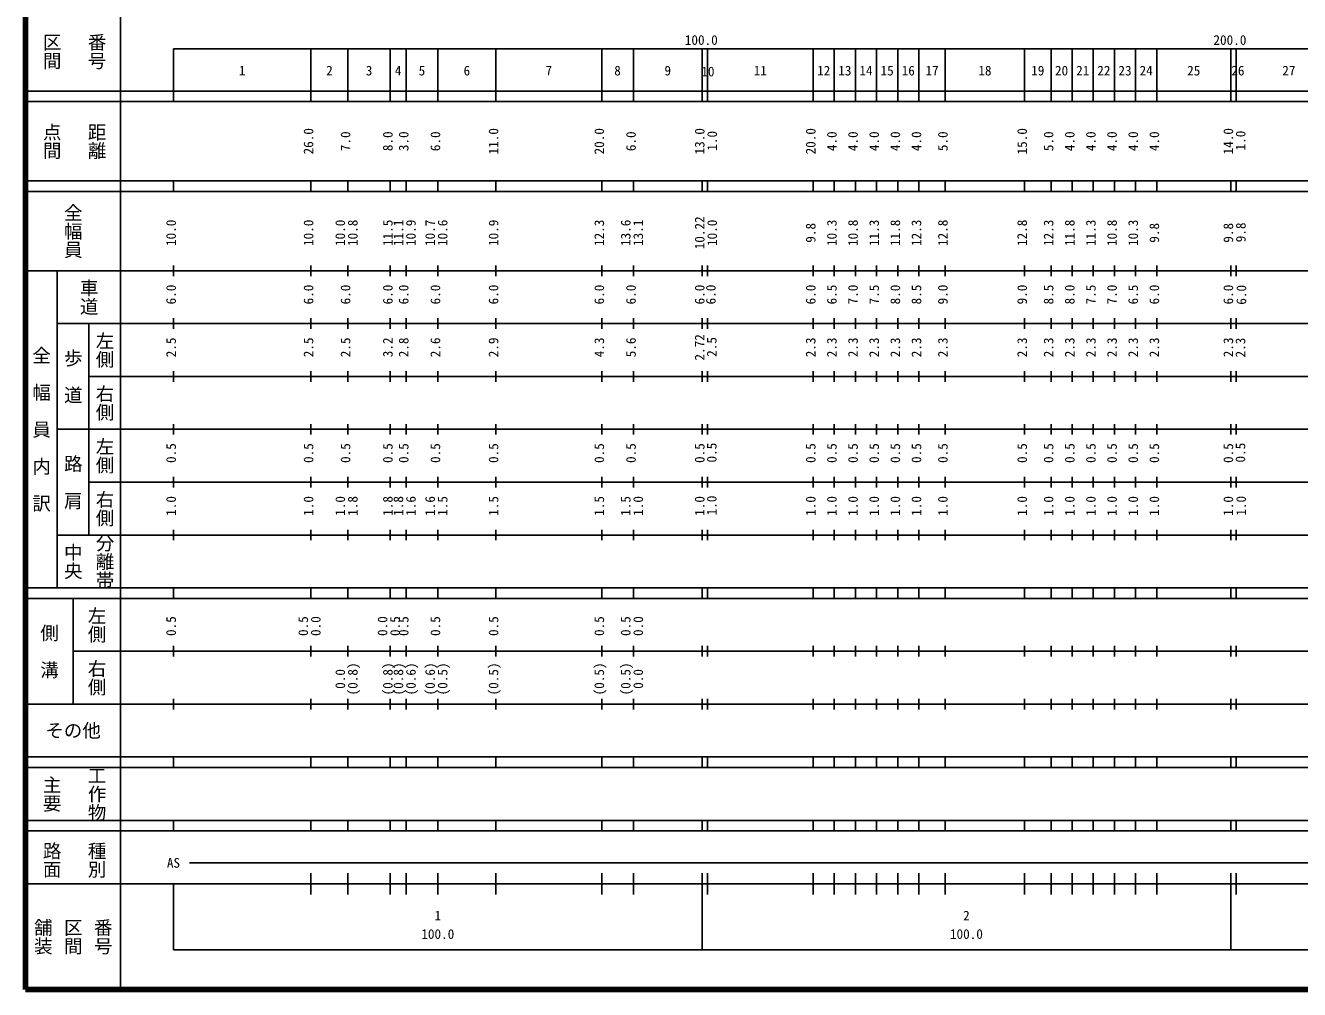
# Model space of a CAD drawing. Units: millimetres on the paper, enlarged 1000 times. Extents: x 40000 to 680000, y 20000 to 380000.
# Drawn here: x 40000 to 281012, y 20000 to 202409 of the extents above; entities that cross this region are included whole.
import ezdxf
from ezdxf.enums import TextEntityAlignment as Align

# ---------------------------------------------------------------- set-up
doc = ezdxf.new("R2010")
doc.units = ezdxf.units.MM
doc.header["$LTSCALE"] = 1000
doc.layers.add('M-TTL', color=2, linetype='Continuous', lineweight=140)
doc.layers.add('M-TTL-BAND', color=7, linetype='Continuous', lineweight=25)
doc.styles.add('@ＭＳ ゴシック', font='')
doc.styles.add('ＭＳ ゴシック', font='')
doc.styles.get('@ＭＳ ゴシック').set_extended_font_data('@MS Gothic')
doc.styles.get('ＭＳ ゴシック').set_extended_font_data('MS Gothic')

msp = doc.modelspace()

# ---------------------------------------------------------------- linework, layer by layer
at = {"layer": 'M-TTL'}
for p, q in [((40000, 380000), (40000, 20000)), ((40000, 20000), (680000, 20000))]:
    msp.add_line(p, q, dxfattribs=at)
at = {"layer": 'M-TTL-BAND'}
for p, q in [((58000, 370000), (58000, 20000)), ((68000, 198000), (579000, 198000)), ((68000, 198000), (68000, 188000)), ((94000, 188000), (94000, 198000)), ((101000, 188000), (101000, 198000)), ((109000, 188000), (109000, 198000)), ((112000, 188000), (112000, 198000)), ((118000, 188000), (118000, 198000)), ((129000, 188000), (129000, 198000)), ((149000, 188000), (149000, 198000)), ((155000, 188000), (155000, 198000)), ((168000, 188000), (168000, 198000)), ((169000, 188000), (169000, 198000)), ((189000, 188000), (189000, 198000)), ((193000, 188000), (193000, 198000)), ((197000, 188000), (197000, 198000)), ((201000, 188000), (201000, 198000)), ((205000, 188000), (205000, 198000)), ((209000, 188000), (209000, 198000)), ((214000, 188000), (214000, 198000)), ((229000, 188000), (229000, 198000)), ((234000, 188000), (234000, 198000)), ((238000, 188000), (238000, 198000)), ((242000, 188000), (242000, 198000)), ((246000, 188000), (246000, 198000)), ((250000, 188000), (250000, 198000)), ((254000, 188000), (254000, 198000)), ((268000, 188000), (268000, 198000)), ((269000, 188000), (269000, 198000)), ((40000, 190000), (579000, 190000)), ((40000, 188000), (579000, 188000)), ((40000, 173000), (579000, 173000)), ((68000, 171000), (68000, 173000)), ((94000, 171000), (94000, 173000)), ((101000, 171000), (101000, 173000)), ((109000, 171000), (109000, 173000)), ((112000, 171000), (112000, 173000)), ((118000, 171000), (118000, 173000)), ((129000, 171000), (129000, 173000)), ((149000, 171000), (149000, 173000)), ((155000, 171000), (155000, 173000)), ((168000, 171000), (168000, 173000)), ((169000, 171000), (169000, 173000)), ((189000, 171000), (189000, 173000)), ((193000, 171000), (193000, 173000)), ((197000, 171000), (197000, 173000)), ((201000, 171000), (201000, 173000)), ((205000, 171000), (205000, 173000)), ((209000, 171000), (209000, 173000)), ((214000, 171000), (214000, 173000)), ((229000, 171000), (229000, 173000)), ((234000, 171000), (234000, 173000)), ((238000, 171000), (238000, 173000)), ((242000, 171000), (242000, 173000)), ((246000, 171000), (246000, 173000)), ((250000, 171000), (250000, 173000)), ((254000, 171000), (254000, 173000)), ((268000, 171000), (268000, 173000)), ((269000, 171000), (269000, 173000)), ((40000, 171000), (579000, 171000)), ((68000, 155000), (68000, 157000)), ((94000, 155000), (94000, 157000)), ((101000, 155000), (101000, 157000)), ((109000, 155000), (109000, 157000)), ((112000, 155000), (112000, 157000)), ((118000, 155000), (118000, 157000)), ((129000, 155000), (129000, 157000)), ((149000, 155000), (149000, 157000)), ((155000, 155000), (155000, 157000)), ((168000, 155000), (168000, 157000)), ((169000, 155000), (169000, 157000)), ((189000, 155000), (189000, 157000)), ((193000, 155000), (193000, 157000)), ((197000, 155000), (197000, 157000)), ((201000, 155000), (201000, 157000)), ((205000, 155000), (205000, 157000)), ((209000, 155000), (209000, 157000)), ((214000, 155000), (214000, 157000)), ((229000, 155000), (229000, 157000)), ((234000, 155000), (234000, 157000)), ((238000, 155000), (238000, 157000)), ((242000, 155000), (242000, 157000)), ((246000, 155000), (246000, 157000)), ((250000, 155000), (250000, 157000)), ((254000, 155000), (254000, 157000)), ((268000, 155000), (268000, 157000)), ((269000, 155000), (269000, 157000)), ((40000, 156000), (579000, 156000)), ((46000, 96000), (46000, 156000)), ((46000, 146000), (579000, 146000)), ((52000, 146000), (52000, 106000)), ((68000, 145000), (68000, 147000)), ((94000, 145000), (94000, 147000)), ((101000, 145000), (101000, 147000)), ((109000, 145000), (109000, 147000)), ((112000, 145000), (112000, 147000)), ((118000, 145000), (118000, 147000)), ((129000, 145000), (129000, 147000)), ((149000, 145000), (149000, 147000)), ((155000, 145000), (155000, 147000)), ((168000, 145000), (168000, 147000)), ((169000, 145000), (169000, 147000)), ((189000, 145000), (189000, 147000)), ((193000, 145000), (193000, 147000)), ((197000, 145000), (197000, 147000)), ((201000, 145000), (201000, 147000)), ((205000, 145000), (205000, 147000)), ((209000, 145000), (209000, 147000)), ((214000, 145000), (214000, 147000)), ((229000, 145000), (229000, 147000)), ((234000, 145000), (234000, 147000)), ((238000, 145000), (238000, 147000)), ((242000, 145000), (242000, 147000)), ((246000, 145000), (246000, 147000)), ((250000, 145000), (250000, 147000)), ((254000, 145000), (254000, 147000)), ((268000, 145000), (268000, 147000)), ((269000, 145000), (269000, 147000)), ((52000, 136000), (579000, 136000)), ((68000, 135000), (68000, 137000)), ((94000, 135000), (94000, 137000)), ((101000, 135000), (101000, 137000)), ((109000, 135000), (109000, 137000)), ((112000, 135000), (112000, 137000)), ((118000, 135000), (118000, 137000)), ((129000, 135000), (129000, 137000)), ((149000, 135000), (149000, 137000)), ((155000, 135000), (155000, 137000)), ((168000, 135000), (168000, 137000)), ((169000, 135000), (169000, 137000)), ((189000, 135000), (189000, 137000)), ((193000, 135000), (193000, 137000)), ((197000, 135000), (197000, 137000)), ((201000, 135000), (201000, 137000)), ((205000, 135000), (205000, 137000)), ((209000, 135000), (209000, 137000)), ((214000, 135000), (214000, 137000)), ((229000, 135000), (229000, 137000)), ((234000, 135000), (234000, 137000)), ((238000, 135000), (238000, 137000)), ((242000, 135000), (242000, 137000)), ((246000, 135000), (246000, 137000)), ((250000, 135000), (250000, 137000)), ((254000, 135000), (254000, 137000)), ((268000, 135000), (268000, 137000)), ((269000, 135000), (269000, 137000)), ((46000, 126000), (579000, 126000)), ((68000, 125000), (68000, 127000)), ((94000, 125000), (94000, 127000)), ((101000, 125000), (101000, 127000)), ((109000, 125000), (109000, 127000)), ((112000, 125000), (112000, 127000)), ((118000, 125000), (118000, 127000)), ((129000, 125000), (129000, 127000)), ((149000, 125000), (149000, 127000)), ((155000, 125000), (155000, 127000)), ((168000, 125000), (168000, 127000)), ((169000, 125000), (169000, 127000)), ((189000, 125000), (189000, 127000)), ((193000, 125000), (193000, 127000)), ((197000, 125000), (197000, 127000)), ((201000, 125000), (201000, 127000)), ((205000, 125000), (205000, 127000)), ((209000, 125000), (209000, 127000)), ((214000, 125000), (214000, 127000)), ((229000, 125000), (229000, 127000)), ((234000, 125000), (234000, 127000)), ((238000, 125000), (238000, 127000)), ((242000, 125000), (242000, 127000)), ((246000, 125000), (246000, 127000)), ((250000, 125000), (250000, 127000)), ((254000, 125000), (254000, 127000)), ((268000, 125000), (268000, 127000)), ((269000, 125000), (269000, 127000)), ((52000, 116000), (579000, 116000)), ((68000, 115000), (68000, 117000)), ((94000, 115000), (94000, 117000)), ((101000, 115000), (101000, 117000)), ((109000, 115000), (109000, 117000)), ((112000, 115000), (112000, 117000)), ((118000, 115000), (118000, 117000)), ((129000, 115000), (129000, 117000)), ((149000, 115000), (149000, 117000)), ((155000, 115000), (155000, 117000)), ((168000, 115000), (168000, 117000)), ((169000, 115000), (169000, 117000)), ((189000, 115000), (189000, 117000)), ((193000, 115000), (193000, 117000)), ((197000, 115000), (197000, 117000)), ((201000, 115000), (201000, 117000)), ((205000, 115000), (205000, 117000)), ((209000, 115000), (209000, 117000)), ((214000, 115000), (214000, 117000)), ((229000, 115000), (229000, 117000)), ((234000, 115000), (234000, 117000)), ((238000, 115000), (238000, 117000)), ((242000, 115000), (242000, 117000)), ((246000, 115000), (246000, 117000)), ((250000, 115000), (250000, 117000)), ((254000, 115000), (254000, 117000)), ((268000, 115000), (268000, 117000)), ((269000, 115000), (269000, 117000)), ((68000, 105000), (68000, 107000)), ((94000, 105000), (94000, 107000)), ((101000, 105000), (101000, 107000)), ((109000, 105000), (109000, 107000)), ((112000, 105000), (112000, 107000)), ((118000, 105000), (118000, 107000)), ((129000, 105000), (129000, 107000)), ((149000, 105000), (149000, 107000)), ((155000, 105000), (155000, 107000)), ((168000, 105000), (168000, 107000)), ((169000, 105000), (169000, 107000)), ((189000, 105000), (189000, 107000)), ((193000, 105000), (193000, 107000)), ((197000, 105000), (197000, 107000)), ((201000, 105000), (201000, 107000)), ((205000, 105000), (205000, 107000)), ((209000, 105000), (209000, 107000)), ((214000, 105000), (214000, 107000)), ((229000, 105000), (229000, 107000)), ((234000, 105000), (234000, 107000)), ((238000, 105000), (238000, 107000)), ((242000, 105000), (242000, 107000)), ((246000, 105000), (246000, 107000)), ((250000, 105000), (250000, 107000)), ((254000, 105000), (254000, 107000)), ((268000, 105000), (268000, 107000)), ((269000, 105000), (269000, 107000)), ((46000, 106000), (579000, 106000)), ((40000, 96000), (579000, 96000)), ((40000, 94000), (579000, 94000)), ((49000, 94000), (49000, 74000)), ((68000, 94000), (68000, 96000)), ((94000, 94000), (94000, 96000)), ((101000, 94000), (101000, 96000)), ((109000, 94000), (109000, 96000)), ((112000, 94000), (112000, 96000)), ((118000, 94000), (118000, 96000)), ((129000, 94000), (129000, 96000)), ((149000, 94000), (149000, 96000)), ((155000, 94000), (155000, 96000)), ((168000, 94000), (168000, 96000)), ((169000, 94000), (169000, 96000)), ((189000, 94000), (189000, 96000)), ((193000, 94000), (193000, 96000)), ((197000, 94000), (197000, 96000)), ((201000, 94000), (201000, 96000)), ((205000, 94000), (205000, 96000)), ((209000, 94000), (209000, 96000)), ((214000, 94000), (214000, 96000)), ((229000, 94000), (229000, 96000)), ((234000, 94000), (234000, 96000)), ((238000, 94000), (238000, 96000)), ((242000, 94000), (242000, 96000)), ((246000, 94000), (246000, 96000)), ((250000, 94000), (250000, 96000)), ((254000, 94000), (254000, 96000)), ((268000, 94000), (268000, 96000)), ((269000, 94000), (269000, 96000)), ((68000, 83000), (68000, 85000)), ((94000, 83000), (94000, 85000)), ((101000, 83000), (101000, 85000)), ((109000, 83000), (109000, 85000)), ((112000, 83000), (112000, 85000)), ((118000, 83000), (118000, 85000)), ((129000, 83000), (129000, 85000)), ((149000, 83000), (149000, 85000)), ((155000, 83000), (155000, 85000)), ((168000, 83000), (168000, 85000)), ((169000, 83000), (169000, 85000)), ((189000, 83000), (189000, 85000)), ((193000, 83000), (193000, 85000)), ((197000, 83000), (197000, 85000)), ((201000, 83000), (201000, 85000)), ((205000, 83000), (205000, 85000)), ((209000, 83000), (209000, 85000)), ((214000, 83000), (214000, 85000)), ((229000, 83000), (229000, 85000)), ((234000, 83000), (234000, 85000)), ((238000, 83000), (238000, 85000)), ((242000, 83000), (242000, 85000)), ((246000, 83000), (246000, 85000)), ((250000, 83000), (250000, 85000)), ((254000, 83000), (254000, 85000)), ((268000, 83000), (268000, 85000)), ((269000, 83000), (269000, 85000)), ((49000, 84000), (579000, 84000)), ((68000, 73000), (68000, 75000)), ((94000, 73000), (94000, 75000)), ((101000, 73000), (101000, 75000)), ((109000, 73000), (109000, 75000)), ((112000, 73000), (112000, 75000)), ((118000, 73000), (118000, 75000)), ((129000, 73000), (129000, 75000)), ((149000, 73000), (149000, 75000)), ((155000, 73000), (155000, 75000)), ((168000, 73000), (168000, 75000)), ((169000, 73000), (169000, 75000)), ((189000, 73000), (189000, 75000)), ((193000, 73000), (193000, 75000)), ((197000, 73000), (197000, 75000)), ((201000, 73000), (201000, 75000)), ((205000, 73000), (205000, 75000)), ((209000, 73000), (209000, 75000)), ((214000, 73000), (214000, 75000)), ((229000, 73000), (229000, 75000)), ((234000, 73000), (234000, 75000)), ((238000, 73000), (238000, 75000)), ((242000, 73000), (242000, 75000)), ((246000, 73000), (246000, 75000)), ((250000, 73000), (250000, 75000)), ((254000, 73000), (254000, 75000)), ((268000, 73000), (268000, 75000)), ((269000, 73000), (269000, 75000)), ((40000, 74000), (579000, 74000)), ((40000, 64000), (579000, 64000)), ((68000, 62000), (68000, 64000)), ((94000, 62000), (94000, 64000)), ((101000, 62000), (101000, 64000)), ((109000, 62000), (109000, 64000)), ((112000, 62000), (112000, 64000)), ((118000, 62000), (118000, 64000)), ((129000, 62000), (129000, 64000)), ((149000, 62000), (149000, 64000)), ((155000, 62000), (155000, 64000)), ((168000, 62000), (168000, 64000)), ((169000, 62000), (169000, 64000)), ((189000, 62000), (189000, 64000)), ((193000, 62000), (193000, 64000)), ((197000, 62000), (197000, 64000)), ((201000, 62000), (201000, 64000)), ((205000, 62000), (205000, 64000)), ((209000, 62000), (209000, 64000)), ((214000, 62000), (214000, 64000)), ((229000, 62000), (229000, 64000)), ((234000, 62000), (234000, 64000)), ((238000, 62000), (238000, 64000)), ((242000, 62000), (242000, 64000)), ((246000, 62000), (246000, 64000)), ((250000, 62000), (250000, 64000)), ((254000, 62000), (254000, 64000)), ((268000, 62000), (268000, 64000)), ((269000, 62000), (269000, 64000)), ((40000, 62000), (579000, 62000)), ((40000, 52000), (579000, 52000)), ((68000, 50000), (68000, 52000)), ((94000, 50000), (94000, 52000)), ((101000, 50000), (101000, 52000)), ((109000, 50000), (109000, 52000)), ((112000, 50000), (112000, 52000)), ((118000, 50000), (118000, 52000)), ((129000, 50000), (129000, 52000)), ((149000, 50000), (149000, 52000)), ((155000, 50000), (155000, 52000)), ((168000, 50000), (168000, 52000)), ((169000, 50000), (169000, 52000)), ((189000, 50000), (189000, 52000)), ((193000, 50000), (193000, 52000)), ((197000, 50000), (197000, 52000)), ((201000, 50000), (201000, 52000)), ((205000, 50000), (205000, 52000)), ((209000, 50000), (209000, 52000)), ((214000, 50000), (214000, 52000)), ((229000, 50000), (229000, 52000)), ((234000, 50000), (234000, 52000)), ((238000, 50000), (238000, 52000)), ((242000, 50000), (242000, 52000)), ((246000, 50000), (246000, 52000)), ((250000, 50000), (250000, 52000)), ((254000, 50000), (254000, 52000)), ((268000, 50000), (268000, 52000)), ((269000, 50000), (269000, 52000)), ((40000, 50000), (579000, 50000)), ((71000, 44000), (552000, 44000)), ((94000, 38000), (94000, 42000)), ((101000, 38000), (101000, 42000)), ((109000, 38000), (109000, 42000)), ((112000, 38000), (112000, 42000)), ((118000, 38000), (118000, 42000)), ((129000, 38000), (129000, 42000)), ((149000, 38000), (149000, 42000)), ((155000, 38000), (155000, 42000)), ((168000, 27500), (168000, 42000)), ((169000, 38000), (169000, 42000)), ((189000, 38000), (189000, 42000)), ((193000, 38000), (193000, 42000)), ((197000, 38000), (197000, 42000)), ((201000, 38000), (201000, 42000)), ((205000, 38000), (205000, 42000)), ((209000, 38000), (209000, 42000)), ((214000, 38000), (214000, 42000)), ((229000, 38000), (229000, 42000)), ((234000, 38000), (234000, 42000)), ((238000, 38000), (238000, 42000)), ((242000, 38000), (242000, 42000)), ((246000, 38000), (246000, 42000)), ((250000, 38000), (250000, 42000)), ((254000, 38000), (254000, 42000)), ((268000, 27500), (268000, 42000)), ((269000, 38000), (269000, 42000)), ((40000, 40000), (579000, 40000)), ((68000, 40000), (68000, 27500)), ((68000, 27500), (579000, 27500))]:
    msp.add_line(p, q, dxfattribs=at)

# ---------------------------------------------------------------- texts
at = {"layer": 'M-TTL-BAND', "style": '@ＭＳ ゴシック'}
for s, p in [('区間', (45000, 197500)), ('番号', (53500, 197500)), ('点間', (45000, 180500)), ('距離', (53500, 180500)), ('全幅員', (49000, 163500)), ('車道', (52000, 151000)), ('左側', (55000, 141000)), ('全\u3000幅\u3000員\u3000内\u3000訳', (43000, 126000)), ('歩\u3000道', (49000, 136000)), ('右側', (55000, 131000)), ('左側', (55000, 121000)), ('路\u3000肩', (49000, 116000)), ('右側', (55000, 111000)), ('分離帯', (55000, 101000)), ('中央', (49000, 101000)), ('左側', (53500, 89000)), ('側\u3000溝', (44500, 84000)), ('右側', (53500, 79000)), ('主要', (45000, 57000)), ('工作物', (53500, 57000)), ('路面', (45000, 44500)), ('種別', (53500, 44500)), ('舗装', (43333, 30000)), ('区間', (49000, 30000)), ('番号', (54667, 30000))]:
    msp.add_text(s, height=2566, rotation=270, dxfattribs=at).set_placement(p, align=Align.MIDDLE_CENTER)
at = {"layer": 'M-TTL-BAND', "style": 'ＭＳ ゴシック'}
for s, p in [('100.0', (167844, 198195)), ('200.0', (267844, 198195)), ('1', (81000, 192405)), ('2', (97500, 192405)), ('3', (105000, 192405)), ('4', (110500, 192405)), ('5', (115000, 192405)), ('6', (123500, 192405)), ('7', (139000, 192405)), ('8', (152000, 192405)), ('9', (161500, 192405)), ('10', (169097, 192234)), ('11', (179000, 192405)), ('12', (191000, 192405)), ('13', (195000, 192405)), ('14', (199000, 192405)), ('15', (203000, 192405)), ('16', (207000, 192405)), ('17', (211500, 192405)), ('18', (221500, 192405)), ('19', (231500, 192405)), ('20', (236000, 192405)), ('21', (240000, 192405)), ('22', (244000, 192405)), ('23', (248000, 192405)), ('24', (252000, 192405)), ('25', (261000, 192405)), ('26', (269353, 192405)), ('27', (279000, 192405)), ('AS', (68000, 42500)), ('1', (118000, 32523)), ('2', (218000, 32523)), ('100.0', (118000, 29033)), ('100.0', (218000, 29033))]:
    msp.add_text(s, height=1833, dxfattribs=at).set_placement(p, align=Align.BOTTOM_CENTER)
for s, p in [('26.0', (95000, 180500)), ('7.0', (102000, 180500)), ('8.0', (110000, 180500)), ('3.0', (113000, 180500)), ('6.0', (119000, 180500)), ('11.0', (130000, 180500)), ('20.0', (150000, 180500)), ('6.0', (156000, 180500)), ('13.0', (169000, 180500)), ('1.0', (171364, 180585)), ('20.0', (190000, 180500)), ('4.0', (194000, 180500)), ('4.0', (198000, 180500)), ('4.0', (202000, 180500)), ('4.0', (206000, 180500)), ('4.0', (210000, 180500)), ('5.0', (215000, 180500)), ('15.0', (230000, 180500)), ('5.0', (235000, 180500)), ('4.0', (239000, 180500)), ('4.0', (243000, 180500)), ('4.0', (247000, 180500)), ('4.0', (251000, 180500)), ('4.0', (255000, 180500)), ('14.0', (269000, 180500)), ('1.0', (271332, 180633)), ('10.0', (69000, 163174)), ('10.0', (95000, 163174)), ('10.0', (101000, 163174)), ('10.8', (103370, 163174)), ('11.5', (110000, 163174)), ('11.1', (112000, 163174)), ('10.9', (114370, 163174)), ('10.7', (118000, 163174)), ('10.6', (120370, 163174)), ('10.9', (130000, 163174)), ('12.3', (150000, 163174)), ('13.6', (155000, 163174)), ('13.1', (157370, 163174)), ('10.22', (169000, 163174)), ('10.0', (171364, 163174)), ('9.8', (190000, 163174)), ('10.3', (194000, 163174)), ('10.8', (198000, 163174)), ('11.3', (202000, 163174)), ('11.8', (206000, 163174)), ('12.3', (210000, 163174)), ('12.8', (215000, 163174)), ('12.8', (230000, 163174)), ('12.3', (235000, 163174)), ('11.8', (239000, 163174)), ('11.3', (243000, 163174)), ('10.8', (247000, 163174)), ('10.3', (251000, 163174)), ('9.8', (255000, 163174)), ('9.8', (269000, 163174)), ('9.8', (271364, 163259)), ('6.0', (69000, 151500)), ('6.0', (95000, 151500)), ('6.0', (102000, 151500)), ('6.0', (110000, 151500)), ('6.0', (113000, 151500)), ('6.0', (119000, 151500)), ('6.0', (130000, 151500)), ('6.0', (150000, 151500)), ('6.0', (156000, 151500)), ('6.0', (169000, 151500)), ('6.0', (171109, 151500)), ('6.0', (190000, 151500)), ('6.5', (194000, 151500)), ('7.0', (198000, 151500)), ('7.5', (202000, 151500)), ('8.0', (206000, 151500)), ('8.5', (210000, 151500)), ('9.0', (215000, 151500)), ('9.0', (230000, 151500)), ('8.5', (235000, 151500)), ('8.0', (239000, 151500)), ('7.5', (243000, 151500)), ('7.0', (247000, 151500)), ('6.5', (251000, 151500)), ('6.0', (255000, 151500)), ('6.0', (269000, 151500)), ('6.0', (271474, 151445)), ('2.5', (69000, 141500)), ('2.5', (95000, 141500)), ('2.5', (102000, 141500)), ('3.2', (110000, 141500)), ('2.8', (113000, 141500)), ('2.6', (119000, 141500)), ('2.9', (130000, 141500)), ('4.3', (150000, 141500)), ('5.6', (156000, 141500)), ('2.72', (169000, 141500)), ('2.5', (171279, 141585)), ('2.3', (190000, 141500)), ('2.3', (194000, 141500)), ('2.3', (198000, 141500)), ('2.3', (202000, 141500)), ('2.3', (206000, 141500)), ('2.3', (210000, 141500)), ('2.3', (215000, 141500)), ('2.3', (230000, 141500)), ('2.3', (235000, 141500)), ('2.3', (239000, 141500)), ('2.3', (243000, 141500)), ('2.3', (247000, 141500)), ('2.3', (251000, 141500)), ('2.3', (255000, 141500)), ('2.3', (269000, 141500)), ('2.3', (271292, 141465)), ('0.5', (69000, 121500)), ('0.5', (95000, 121500)), ('0.5', (102000, 121500)), ('0.5', (110000, 121500)), ('0.5', (113000, 121500)), ('0.5', (119000, 121500)), ('0.5', (130000, 121500)), ('0.5', (150000, 121500)), ('0.5', (156000, 121500)), ('0.5', (169000, 121500)), ('0.5', (171279, 121585)), ('0.5', (190000, 121500)), ('0.5', (194000, 121500)), ('0.5', (198000, 121500)), ('0.5', (202000, 121500)), ('0.5', (206000, 121500)), ('0.5', (210000, 121500)), ('0.5', (215000, 121500)), ('0.5', (230000, 121500)), ('0.5', (235000, 121500)), ('0.5', (239000, 121500)), ('0.5', (243000, 121500)), ('0.5', (247000, 121500)), ('0.5', (251000, 121500)), ('0.5', (255000, 121500)), ('0.5', (269000, 121500)), ('0.5', (271288, 121584)), ('1.0', (171279, 111585)), ('1.0', (69000, 111500)), ('1.0', (95000, 111500)), ('1.0', (101000, 111500)), ('1.8', (103370, 111500)), ('1.8', (110000, 111500)), ('1.8', (112000, 111500)), ('1.6', (114370, 111500)), ('1.6', (118000, 111500)), ('1.5', (120370, 111500)), ('1.5', (130000, 111500)), ('1.5', (150000, 111500)), ('1.5', (155000, 111500)), ('1.0', (157370, 111500)), ('1.0', (169000, 111500)), ('1.0', (190000, 111500)), ('1.0', (194000, 111500)), ('1.0', (198000, 111500)), ('1.0', (202000, 111500)), ('1.0', (206000, 111500)), ('1.0', (210000, 111500)), ('1.0', (215000, 111500)), ('1.0', (230000, 111500)), ('1.0', (235000, 111500)), ('1.0', (239000, 111500)), ('1.0', (243000, 111500)), ('1.0', (247000, 111500)), ('1.0', (251000, 111500)), ('1.0', (255000, 111500)), ('1.0', (269000, 111500)), ('1.0', (271425, 111528)), ('0.5', (69000, 88764)), ('0.5', (94000, 88764)), ('0.0', (96370, 88764)), ('0.0', (109000, 88764)), ('0.5', (111370, 88764)), ('0.5', (113000, 88764)), ('0.5', (119000, 88764)), ('0.5', (130000, 88764)), ('0.5', (150000, 88764)), ('0.5', (155000, 88764)), ('0.0', (157370, 88764)), ('0.0', (101000, 78764)), ('(0.8)', (103370, 78764)), ('(0.8)', (110000, 78764)), ('(0.8)', (112000, 78764)), ('(0.6)', (114370, 78764)), ('(0.6)', (118000, 78764)), ('(0.5)', (120370, 78764)), ('(0.5)', (130000, 78764)), ('(0.5)', (150000, 78764)), ('(0.5)', (155000, 78764)), ('0.0', (157370, 78764))]:
    msp.add_text(s, height=1833, rotation=90, dxfattribs=at).set_placement(p, align=Align.BOTTOM_CENTER)
msp.add_text('その他', height=2566, dxfattribs=at).set_placement((49000, 69000), align=Align.MIDDLE_CENTER)

doc.saveas('drawing.dxf')
